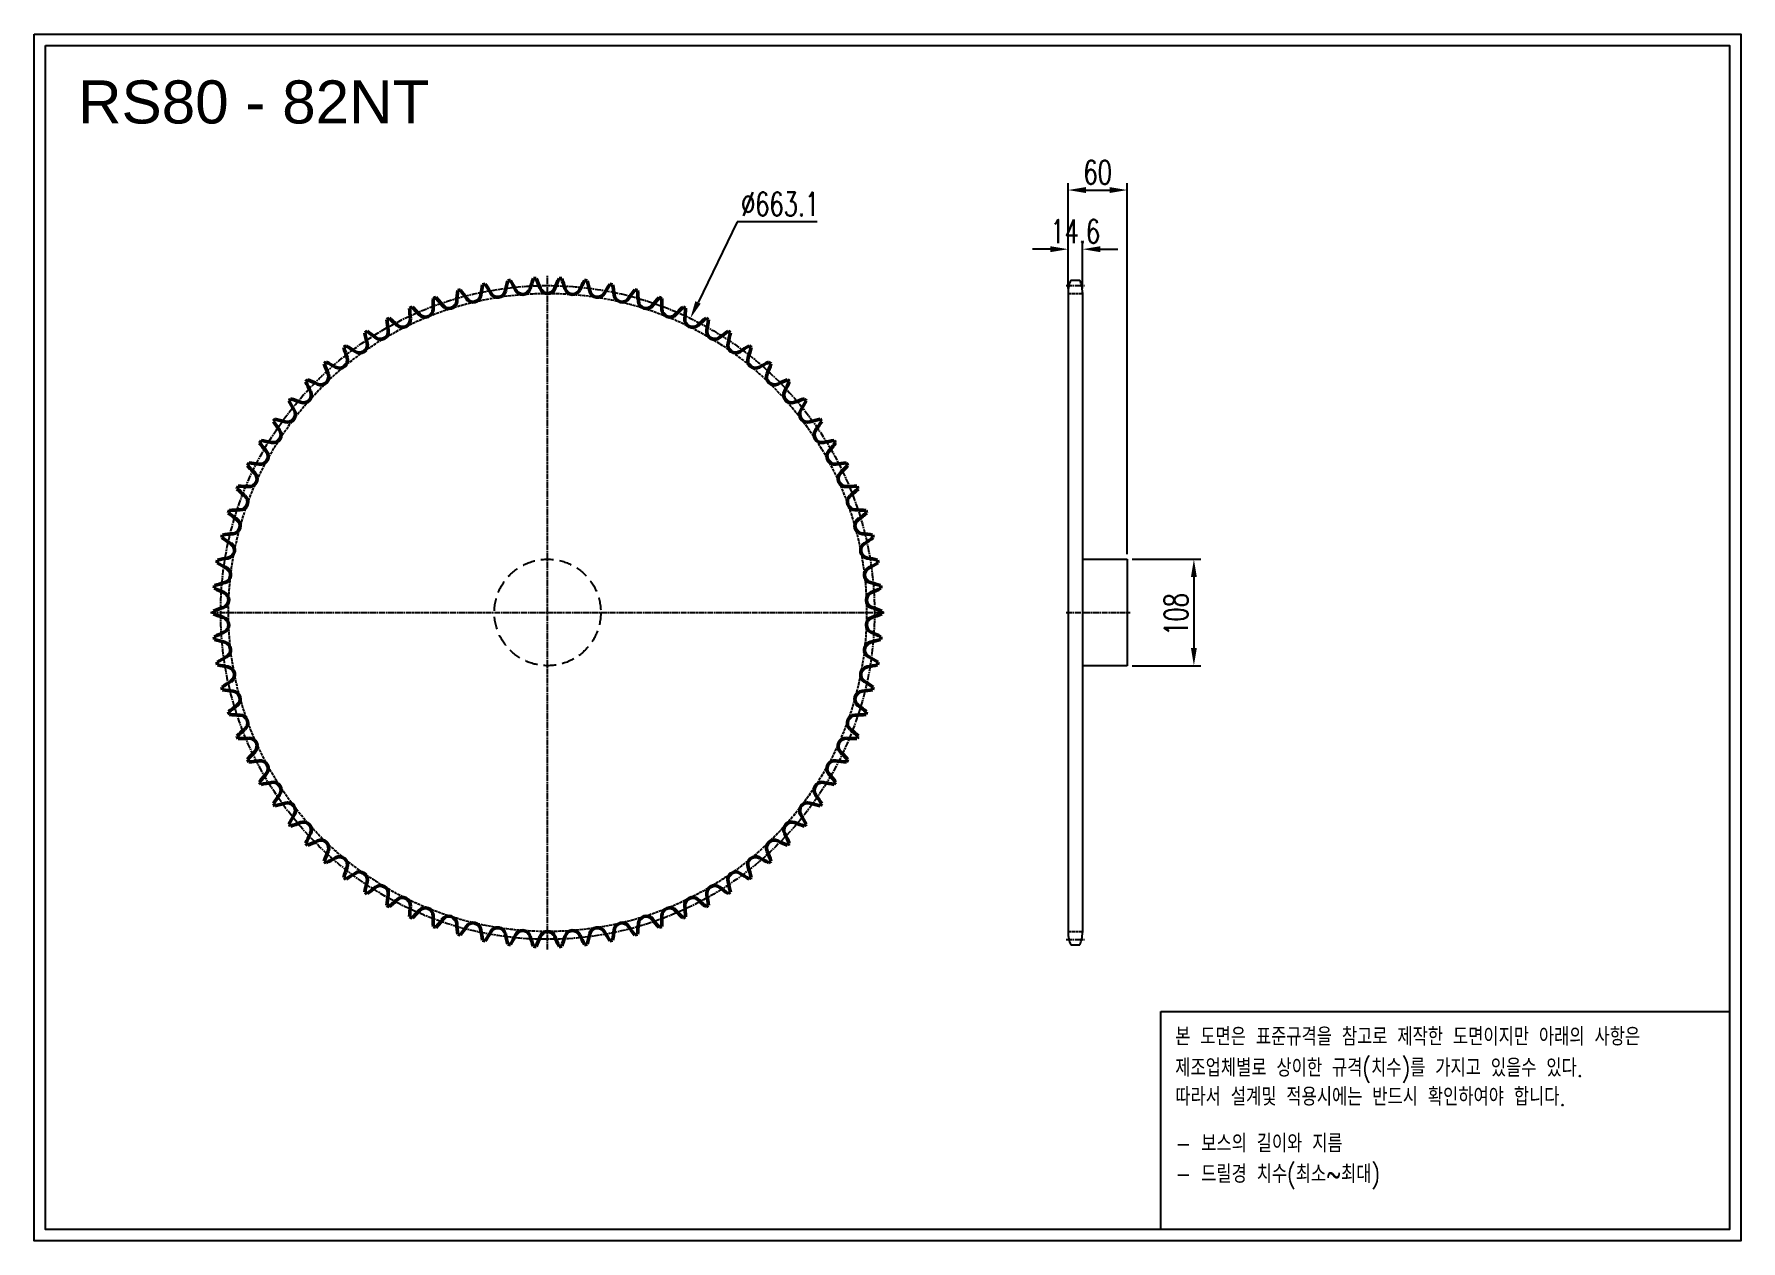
# Model space of a CAD drawing. Header units: millimetres. Extents: x -64503 to -62771, y 24798 to 26022.
import ezdxf

# ---------------------------------------------------------------- set-up
doc = ezdxf.new("R2010")
doc.units = ezdxf.units.MM
for name, pattern in [('AM_ISO02W050', [7.5, 6, -1.5]), ('AM_ISO02W050x2', [3.75, 3, -0.75]), ('AM_ISO08W050', [18, 12, -1.5, 3, -1.5]), ('AM_ISO08W050x2', [9, 6, -0.75, 1.5, -0.75]), ('HIDDEN', [9.525, 6.35, -3.175])]:
    doc.linetypes.add(name, pattern=pattern)
for name, color, linetype, lineweight in [('AM_0N', 7, 'Continuous', 50), ('AM_3N', 6, 'AM_ISO02W050', 25), ('AM_7', 4, 'AM_ISO08W050', 25), ('AM_7N', 4, 'AM_ISO08W050', 25)]:
    doc.layers.add(name, color=color, linetype=linetype, lineweight=lineweight)
doc.layers.add('HL', color=2, linetype='HIDDEN')
doc.layers.add('S-DIM', color=7, linetype='Continuous')
doc.styles.add('HAN', font='ROMANS.shx', dxfattribs={"width": 0.7, "bigfont": 'whgtxt.shx'})
doc.styles.add('HSG', font='SIMPLEX.shx', dxfattribs={"width": 0.7, "bigfont": 'HSG.shx'})
doc.styles.get("Standard").update_dxf_attribs({"font": 'arial.ttf'})
doc.dimstyles.new('APP36', dxfattribs={"dimscale": 10, "dimtxt": 2.4, "dimasz": 1.8, "dimexe": 0.7, "dimexo": 0.5, "dimgap": 0.6, "dimtad": 1, "dimtoh": 1, "dimdec": 1, "dimrnd": 0.01, "dimzin": 9, "dimdsep": 46, "dimtxsty": 'HSG', "dimcen": 0, "dimclrd": 1, "dimclre": 1, "dimclrt": 256, "dimazin": 2, "dimtp": 1, "dimtm": 1, "dimtfac": 0.5, "dimtdec": 1, "dimtofl": 0, "dimtmove": 0, "dimatfit": 3, "dimfxl": 0, "dimtvp": 1, "dimtolj": 2, "dimlwd": -1, "dimlwe": -1, "dimarcsym": 0})

# ---------------------------------------------------------------- blocks, each defined once
blk = doc.blocks.new('*D1')
at = {"layer": 'Defpoints', "color": 0, "transparency": 16777216}
for p in [(-63393.8, 25489.4), (-63393.8, 25381.4), (-63326.2, 25381.4)]:
    blk.add_point(p, dxfattribs=at)
at = {"layer": 'S-DIM', "color": 1, "transparency": 16777216}
for p, q in [((-63388.8, 25489.4), (-63319.2, 25489.4)), ((-63326.2, 25471.4), (-63326.2, 25399.4)), ((-63388.8, 25381.4), (-63319.2, 25381.4))]:
    blk.add_line(p, q, dxfattribs=at)
for points in [[(-63329.2, 25471.4), (-63323.2, 25471.4), (-63326.2, 25489.4)], [(-63329.2, 25399.4), (-63323.2, 25399.4), (-63326.2, 25381.4)]]:
    blk.add_solid(points, dxfattribs=at)
at = {"layer": 'S-DIM', "transparency": 16777216, "insert": (-63344.2, 25433.4), "char_height": 24, "attachment_point": 5, "rotation": 90, "style": 'HSG'}
blk.add_mtext('\\A2;108', dxfattribs=at)
blk = doc.blocks.new('*D2')
at = {"layer": 'Defpoints', "color": 0, "transparency": 16777216}
for p in [(-63439.2, 25803.9), (-63453.8, 25759), (-63439.2, 25759)]:
    blk.add_point(p, dxfattribs=at)
at = {"layer": 'S-DIM', "color": 1, "transparency": 16777216}
for p, q in [((-63471.8, 25803.9), (-63489.8, 25803.9)), ((-63453.8, 25764), (-63453.8, 25810.9)), ((-63439.2, 25764), (-63439.2, 25810.9)), ((-63421.2, 25803.9), (-63403.2, 25803.9))]:
    blk.add_line(p, q, dxfattribs=at)
for points in [[(-63471.8, 25806.9), (-63471.8, 25800.9), (-63453.8, 25803.9)], [(-63421.2, 25806.9), (-63421.2, 25800.9), (-63439.2, 25803.9)]]:
    blk.add_solid(points, dxfattribs=at)
at = {"layer": 'S-DIM', "transparency": 16777216, "insert": (-63446.5, 25821.9), "char_height": 24, "attachment_point": 5, "style": 'HSG'}
blk.add_mtext('\\A2;14.6', dxfattribs=at)
blk = doc.blocks.new('*D3')
at = {"layer": 'Defpoints', "color": 0, "transparency": 16777216}
for p in [(-63393.8, 25863.9), (-63453.8, 25759), (-63393.8, 25489.4)]:
    blk.add_point(p, dxfattribs=at)
at = {"layer": 'S-DIM', "color": 1, "transparency": 16777216}
for p, q in [((-63453.8, 25764), (-63453.8, 25870.9)), ((-63393.8, 25494.4), (-63393.8, 25870.9)), ((-63435.8, 25863.9), (-63411.8, 25863.9))]:
    blk.add_line(p, q, dxfattribs=at)
for points in [[(-63435.8, 25866.9), (-63435.8, 25860.9), (-63453.8, 25863.9)], [(-63411.8, 25866.9), (-63411.8, 25860.9), (-63393.8, 25863.9)]]:
    blk.add_solid(points, dxfattribs=at)
at = {"layer": 'S-DIM', "transparency": 16777216, "insert": (-63423.8, 25881.9), "char_height": 24, "attachment_point": 5, "style": 'HSG'}
blk.add_mtext('\\A2;60', dxfattribs=at)
blk = doc.blocks.new('*D4')
at = {"layer": 'Defpoints', "color": 0, "transparency": 16777216}
for p in [(-63837, 25733.7), (-64126.6, 25137.1)]:
    blk.add_point(p, dxfattribs=at)
at = {"layer": 'S-DIM', "color": 1, "transparency": 16777216}
for p, q in [((-63789.5, 25831.6), (-63829.2, 25749.9)), ((-63708.3, 25831.6), (-63789.5, 25831.6))]:
    blk.add_line(p, q, dxfattribs=at)
blk.add_solid([(-63831.9, 25751.2), (-63826.5, 25748.6), (-63837, 25733.7)], dxfattribs=at)
at = {"layer": 'S-DIM', "transparency": 16777216, "insert": (-63745.9, 25849.6), "char_height": 24, "attachment_point": 5, "style": 'HSG'}
blk.add_mtext('\\A2;∅663.1', dxfattribs=at)
blk = doc.blocks.new('notice1')
at = {"color": 4}
blk.add_lwpolyline([(-22142.12, 1735.9), (-22053.8, 1735.9), (-22053.8, 1702.07), (-22142.12, 1702.07)], close=True, dxfattribs=at)
at = {"color": 4, "style": 'HAN', "width": 0.8}
for s, p in [('본 도면은 표준규격을 참고로 제작한 도면이지만 아래의 사항은', (-22139.9, 1730.62)), ('제조업체별로 상이한 규격(치수)를 가지고 있을수 있다.', (-22139.9, 1725.78)), ('따라서 설계및 적용시에는 반드시 확인하여야 합니다.', (-22139.9, 1721.28)), ('- 보스의 길이와 지름', (-22139.9, 1714.03)), ('- 드릴경 치수(최소~최대)', (-22139.9, 1709.27))]:
    blk.add_text(s, height=2.7949, dxfattribs=at).set_placement(p)

msp = doc.modelspace()

# ---------------------------------------------------------------- linework, layer by layer
for p, q in [((-63451, 25772.6), (-63442, 25772.6)), ((-63453.8, 25759.9), (-63453.8, 25110.86)), ((-63439.2, 25759.9), (-63439.2, 25110.86)), ((-63439.2, 25489.42), (-63393.8, 25489.42)), ((-63393.8, 25489.42), (-63393.8, 25381.42)), ((-63393.8, 25381.42), (-63439.2, 25381.42)), ((-63451, 25098.16), (-63442, 25098.16))]:
    msp.add_line(p, q)
for points in [[(-64502.59, 26022.06), (-62771.39, 26022.06), (-62771.39, 24797.98), (-64502.59, 24797.98)], [(-64490.93, 26010.4), (-62783.05, 26010.4), (-62783.05, 24809.64), (-64490.93, 24809.64)]]:
    msp.add_lwpolyline(points, close=True)
for centre, start, end in [((-63423.6, 25759.9), 155.13196, 180), ((-63469.4, 25759.9), 0, 24.86804), ((-63423.6, 25110.86), 180, 204.86804), ((-63469.4, 25110.86), 335.13196, 0)]:
    msp.add_arc(centre, 30.2, start, end)
at = {"layer": 'AM_0N'}
for centre, radius, start, end in [((-63913.99, 25742.85), 160.07, 173.17161, 177.0122), ((-63981.79, 25435.42), 338.95, 105.13353, 105.59818), ((-64197.17, 25665.03), 160.07, 33.71951, 37.5601), ((-63890.66, 25736.76), 160.07, 168.78137, 172.62195), ((-63981.79, 25435.42), 338.95, 100.74329, 101.20793), ((-64178.96, 25680.85), 160.07, 29.32927, 33.16985), ((-64032.41, 25763.18), 8.02, 209.32927, 348.23171), ((-63867.86, 25728.9), 160.07, 164.39112, 168.23171), ((-63981.79, 25435.42), 338.95, 96.35304, 96.81769), ((-64159.59, 25695.22), 160.07, 24.93902, 28.77961), ((-64007.18, 25766.09), 8.02, 204.93902, 343.84146), ((-63845.73, 25719.32), 160.07, 160.00088, 163.84146), ((-63981.79, 25435.42), 338.95, 91.9628, 92.42744), ((-64139.18, 25708.07), 160.07, 20.54878, 24.38937), ((-63981.79, 25767.07), 8.02, 200.54878, 339.45122), ((-63824.39, 25708.07), 160.07, 155.61063, 159.45122), ((-63981.79, 25435.42), 338.95, 87.57256, 88.0372), ((-64117.85, 25719.32), 160.07, 16.15854, 19.99912), ((-63956.4, 25766.09), 8.02, 196.15854, 335.06098), ((-63803.98, 25695.22), 160.07, 151.22039, 155.06098), ((-63981.79, 25435.42), 338.95, 83.18231, 83.64696), ((-64095.72, 25728.9), 160.07, 11.76829, 15.60888), ((-63931.16, 25763.18), 8.02, 191.76829, 330.67073), ((-63784.62, 25680.85), 160.07, 146.83015, 150.67073), ((-63981.79, 25435.42), 338.95, 78.79207, 79.25671), ((-64072.92, 25736.76), 160.07, 7.37805, 11.21863), ((-63766.41, 25665.03), 160.07, 142.4399, 146.28049), ((-63981.79, 25435.42), 338.95, 74.40182, 74.86647), ((-64049.58, 25742.85), 160.07, 2.9878, 6.82839), ((-63981.79, 25435.42), 338.95, 113.91402, 114.37866), ((-63961.72, 25749.6), 160.07, 181.9521, 185.79268), ((-64229.69, 25629.46), 160.07, 42.5, 46.34059), ((-64105.76, 25743.02), 8.02, 222.5, 1.40244), ((-63937.73, 25747.14), 160.07, 177.56185, 181.40244), ((-63981.79, 25435.42), 338.95, 109.52377, 109.98842), ((-64214.11, 25647.87), 160.07, 38.10976, 41.95034), ((-64081.85, 25751.61), 8.02, 218.10976, 357.0122), ((-64057.36, 25758.34), 8.02, 213.71951, 352.62195), ((-63906.22, 25758.34), 8.02, 187.37805, 326.28049), ((-63881.72, 25751.61), 8.02, 182.9878, 321.89024), ((-63749.47, 25647.87), 160.07, 138.04966, 141.89024), ((-63981.79, 25435.42), 338.95, 70.01158, 70.47623), ((-64025.85, 25747.14), 160.07, 358.59756, 2.43815), ((-63857.81, 25743.02), 8.02, 178.59756, 317.5), ((-63733.88, 25629.46), 160.07, 133.65941, 137.5), ((-63981.79, 25435.42), 338.95, 65.62134, 66.08598), ((-64001.86, 25749.6), 160.07, 354.20732, 358.0479), ((-63981.79, 25435.42), 338.95, 118.30426, 118.76891), ((-63985.83, 25750.21), 160.07, 186.34234, 190.18293), ((-64243.82, 25609.92), 160.07, 46.89024, 50.73083), ((-64128.95, 25732.63), 8.02, 226.89024, 5.79268), ((-63834.63, 25732.63), 8.02, 174.20732, 313.10976), ((-63719.76, 25609.92), 160.07, 129.26917, 133.10976), ((-63981.79, 25435.42), 338.95, 61.23109, 61.69574), ((-63977.75, 25750.21), 160.07, 349.81707, 353.65766), ((-64172.59, 25706.68), 8.02, 235.67073, 14.57317), ((-63981.79, 25435.42), 338.95, 122.69451, 123.15915), ((-64009.91, 25748.98), 160.07, 190.73259, 194.57317), ((-64256.41, 25589.35), 160.07, 51.28049, 55.12107), ((-64151.27, 25720.49), 8.02, 231.28049, 10.18293), ((-63812.31, 25720.49), 8.02, 169.81707, 308.71951), ((-63707.17, 25589.35), 160.07, 124.87893, 128.71951), ((-63790.99, 25706.68), 8.02, 165.42683, 304.32927), ((-63953.67, 25748.98), 160.07, 345.42683, 349.26741), ((-63981.79, 25435.42), 338.95, 56.84085, 57.30549), ((-64192.8, 25691.28), 8.02, 240.06098, 18.96341), ((-63981.79, 25435.42), 338.95, 127.08475, 127.5494), ((-64033.83, 25745.91), 160.07, 195.12283, 198.96341), ((-64267.39, 25567.87), 160.07, 55.67073, 59.51132), ((-63696.19, 25567.87), 160.07, 120.48868, 124.32927), ((-63770.78, 25691.28), 8.02, 161.03659, 299.93902), ((-63929.75, 25745.91), 160.07, 341.03659, 344.87717), ((-63981.79, 25435.42), 338.95, 52.4506, 52.91525), ((-64211.76, 25674.38), 8.02, 244.45122, 23.35366), ((-63981.79, 25435.42), 338.95, 131.47499, 131.93964), ((-64057.45, 25741.01), 160.07, 199.51307, 203.35366), ((-64276.69, 25545.62), 160.07, 60.06098, 63.90156), ((-63686.89, 25545.62), 160.07, 116.09844, 119.93902), ((-63751.81, 25674.38), 8.02, 156.64634, 295.54878), ((-63906.13, 25741.01), 160.07, 336.64634, 340.48693), ((-63981.79, 25435.42), 338.95, 48.06036, 48.52501), ((-64229.38, 25656.07), 8.02, 248.84146, 27.7439), ((-63981.79, 25435.42), 338.95, 135.86524, 136.32988), ((-64080.62, 25734.32), 160.07, 203.90332, 207.7439), ((-64284.26, 25522.73), 160.07, 64.45122, 68.2918), ((-63679.32, 25522.73), 160.07, 111.7082, 115.54878), ((-63734.2, 25656.07), 8.02, 152.2561, 291.15854), ((-63882.96, 25734.32), 160.07, 332.2561, 336.09668), ((-63981.79, 25435.42), 338.95, 43.67012, 44.13476), ((-64245.55, 25636.47), 8.02, 253.23171, 32.13415), ((-63981.79, 25435.42), 338.95, 140.25548, 140.72013), ((-64103.21, 25725.88), 160.07, 208.29356, 212.13415), ((-64290.05, 25499.32), 160.07, 68.84146, 72.68205), ((-63673.52, 25499.32), 160.07, 107.31795, 111.15854), ((-63718.03, 25636.47), 8.02, 147.86585, 286.76829), ((-63860.37, 25725.88), 160.07, 327.86585, 331.70644), ((-63981.79, 25435.42), 338.95, 39.27987, 39.74452), ((-63981.79, 25435.42), 338.95, 144.64573, 145.11037), ((-64125.09, 25715.73), 160.07, 212.68381, 216.52439), ((-64294.04, 25475.53), 160.07, 73.23171, 77.07229), ((-63669.54, 25475.53), 160.07, 102.92771, 106.76829), ((-63838.49, 25715.73), 160.07, 323.47561, 327.31619), ((-63981.79, 25435.42), 338.95, 34.88963, 35.35427), ((-63981.79, 25435.42), 338.95, 149.03597, 149.50062), ((-64146.12, 25703.94), 160.07, 217.07405, 220.91463), ((-64296.19, 25451.51), 160.07, 77.62195, 81.46254), ((-64260.16, 25615.69), 8.02, 257.62195, 36.52439), ((-63703.41, 25615.69), 8.02, 143.47561, 282.37805), ((-63667.38, 25451.51), 160.07, 98.53746, 102.37805), ((-63817.45, 25703.94), 160.07, 319.08537, 322.92595), ((-63981.79, 25435.42), 338.95, 30.49938, 30.96403), ((-64273.15, 25593.85), 8.02, 262.0122, 40.91463), ((-63690.43, 25593.85), 8.02, 139.08537, 277.9878), ((-63981.79, 25435.42), 338.95, 153.42621, 153.89086), ((-64166.2, 25690.57), 160.07, 221.46429, 225.30488), ((-64296.5, 25427.4), 160.07, 82.0122, 85.85278), ((-64284.42, 25571.09), 8.02, 266.40244, 45.30488), ((-63667.07, 25427.4), 160.07, 94.14722, 97.9878), ((-63679.16, 25571.09), 8.02, 134.69512, 273.59756), ((-63797.38, 25690.57), 160.07, 314.69512, 318.53571), ((-63981.79, 25435.42), 338.95, 26.10914, 26.57379), ((-63981.79, 25435.42), 338.95, 157.81646, 158.2811), ((-64185.19, 25675.71), 160.07, 225.85454, 229.69512), ((-64294.97, 25403.33), 160.07, 86.40244, 90.24302), ((-64293.92, 25547.52), 8.02, 270.79268, 49.69512), ((-63668.61, 25403.33), 160.07, 89.75698, 93.59756), ((-63669.66, 25547.52), 8.02, 130.30488, 269.20732), ((-63778.39, 25675.71), 160.07, 310.30488, 314.14546), ((-63981.79, 25435.42), 338.95, 21.7189, 22.18354), ((-63981.79, 25435.42), 338.95, 162.2067, 162.67135), ((-64202.98, 25659.43), 160.07, 230.24478, 234.08537), ((-64291.59, 25379.45), 160.07, 90.79268, 94.63327), ((-63671.99, 25379.45), 160.07, 85.36673, 89.20732), ((-63760.59, 25659.43), 160.07, 305.91463, 309.75522), ((-63981.79, 25435.42), 338.95, 17.32865, 17.7933), ((-64301.58, 25523.3), 8.02, 275.18293, 54.08537), ((-63662, 25523.3), 8.02, 125.91463, 264.81707), ((-63981.79, 25435.42), 338.95, 166.59695, 167.06159), ((-64219.48, 25641.85), 160.07, 234.63502, 238.47561), ((-64286.4, 25355.9), 160.07, 95.18293, 99.02351), ((-64307.37, 25498.56), 8.02, 279.57317, 58.47561), ((-63656.21, 25498.56), 8.02, 121.52439, 260.42683), ((-63677.18, 25355.9), 160.07, 80.97649, 84.81707), ((-63744.09, 25641.85), 160.07, 301.52439, 305.36498), ((-63981.79, 25435.42), 338.95, 12.93841, 13.40305), ((-63981.79, 25435.42), 338.95, 170.98719, 171.45183), ((-64234.59, 25623.04), 160.07, 239.02527, 242.86585), ((-64279.42, 25332.81), 160.07, 99.57317, 103.41376), ((-63684.16, 25332.81), 160.07, 76.58624, 80.42683), ((-63728.99, 25623.04), 160.07, 297.13415, 300.97473), ((-63981.79, 25435.42), 338.95, 8.54817, 9.01281), ((-64311.25, 25473.45), 8.02, 283.96341, 62.86585), ((-63652.33, 25473.45), 8.02, 117.13415, 256.03659), ((-63981.79, 25435.42), 338.95, 175.37743, 175.84208), ((-64248.21, 25603.14), 160.07, 243.41551, 247.2561), ((-64270.69, 25310.33), 160.07, 103.96341, 107.804), ((-64313.19, 25448.12), 8.02, 288.35366, 67.2561), ((-63650.38, 25448.12), 8.02, 112.7439, 251.64634), ((-63692.89, 25310.33), 160.07, 72.196, 76.03659), ((-63715.37, 25603.14), 160.07, 292.7439, 296.58449), ((-63981.79, 25435.42), 338.95, 4.15792, 4.62257), ((-64260.27, 25288.58), 160.07, 108.35366, 112.19424), ((-63981.79, 25435.42), 338.95, 179.76768, 180.23232), ((-64260.27, 25582.26), 160.07, 247.80576, 251.64634), ((-63703.31, 25288.58), 160.07, 67.80576, 71.64634), ((-63703.31, 25582.26), 160.07, 288.35366, 292.19424), ((-63981.79, 25435.42), 338.95, 359.76768, 0.23232), ((-64248.21, 25267.7), 160.07, 112.7439, 116.58449), ((-64313.19, 25422.72), 8.02, 292.7439, 71.64634), ((-63650.38, 25422.72), 8.02, 108.35366, 247.2561), ((-63715.37, 25267.7), 160.07, 63.41551, 67.2561), ((-63981.79, 25435.42), 338.95, 184.15792, 184.62257), ((-64270.69, 25560.51), 160.07, 252.196, 256.03659), ((-64311.25, 25397.39), 8.02, 297.13415, 76.03659), ((-63652.33, 25397.39), 8.02, 103.96341, 242.86585), ((-63692.89, 25560.51), 160.07, 283.96341, 287.804), ((-63981.79, 25435.42), 338.95, 355.37743, 355.84208), ((-64234.59, 25247.8), 160.07, 117.13415, 120.97473), ((-63981.79, 25435.42), 338.95, 188.54817, 189.01281), ((-64279.42, 25538.03), 160.07, 256.58624, 260.42683), ((-64307.37, 25372.28), 8.02, 301.52439, 80.42683), ((-63656.21, 25372.28), 8.02, 99.57317, 238.47561), ((-63684.16, 25538.03), 160.07, 279.57317, 283.41376), ((-63728.99, 25247.8), 160.07, 59.02527, 62.86585), ((-63981.79, 25435.42), 338.95, 350.98719, 351.45183), ((-64219.48, 25228.99), 160.07, 121.52439, 125.36498), ((-63744.09, 25228.99), 160.07, 54.63502, 58.47561), ((-63981.79, 25435.42), 338.95, 192.93841, 193.40305), ((-64286.4, 25514.94), 160.07, 260.97649, 264.81707), ((-64301.58, 25347.54), 8.02, 305.91463, 84.81707), ((-63662, 25347.54), 8.02, 95.18293, 234.08537), ((-63677.18, 25514.94), 160.07, 275.18293, 279.02351), ((-63981.79, 25435.42), 338.95, 346.59695, 347.06159), ((-64202.98, 25211.4), 160.07, 125.91463, 129.75522), ((-63981.79, 25435.42), 338.95, 197.32865, 197.7933), ((-64291.59, 25491.39), 160.07, 265.36673, 269.20732), ((-64293.92, 25323.32), 8.02, 310.30488, 89.20732), ((-63669.66, 25323.32), 8.02, 90.79268, 229.69512), ((-63671.99, 25491.39), 160.07, 270.79268, 274.63327), ((-63760.59, 25211.4), 160.07, 50.24478, 54.08537), ((-63981.79, 25435.42), 338.95, 342.2067, 342.67135), ((-64185.19, 25195.13), 160.07, 130.30488, 134.14546), ((-63778.39, 25195.13), 160.07, 45.85454, 49.69512), ((-63981.79, 25435.42), 338.95, 201.7189, 202.18354), ((-64294.97, 25467.51), 160.07, 269.75698, 273.59756), ((-64166.2, 25180.26), 160.07, 134.69512, 138.53571), ((-64284.42, 25299.75), 8.02, 314.69512, 93.59756), ((-63679.16, 25299.75), 8.02, 86.40244, 225.30488), ((-63797.38, 25180.26), 160.07, 41.46429, 45.30488), ((-63668.61, 25467.51), 160.07, 266.40244, 270.24302), ((-63981.79, 25435.42), 338.95, 337.81646, 338.2811), ((-63981.79, 25435.42), 338.95, 206.10914, 206.57379), ((-64296.5, 25443.44), 160.07, 274.14722, 277.9878), ((-64273.15, 25276.98), 8.02, 319.08537, 97.9878), ((-63690.43, 25276.98), 8.02, 82.0122, 220.91463), ((-63667.07, 25443.44), 160.07, 262.0122, 265.85278), ((-63981.79, 25435.42), 338.95, 333.42621, 333.89086), ((-64146.12, 25166.9), 160.07, 139.08537, 142.92595), ((-63981.79, 25435.42), 338.95, 210.49938, 210.96403), ((-64296.19, 25419.33), 160.07, 278.53746, 282.37805), ((-64260.16, 25255.15), 8.02, 323.47561, 102.37805), ((-63703.41, 25255.15), 8.02, 77.62195, 216.52439), ((-63667.38, 25419.33), 160.07, 257.62195, 261.46254), ((-63817.45, 25166.9), 160.07, 37.07405, 40.91463), ((-63981.79, 25435.42), 338.95, 329.03597, 329.50062), ((-64125.09, 25155.11), 160.07, 143.47561, 147.31619), ((-63981.79, 25435.42), 338.95, 214.88963, 215.35427), ((-64294.04, 25395.31), 160.07, 282.92771, 286.76829), ((-64245.55, 25234.37), 8.02, 327.86585, 106.76829), ((-63718.03, 25234.37), 8.02, 73.23171, 212.13415), ((-63669.54, 25395.31), 160.07, 253.23171, 257.07229), ((-63838.49, 25155.11), 160.07, 32.68381, 36.52439), ((-63981.79, 25435.42), 338.95, 324.64573, 325.11037), ((-64103.21, 25144.96), 160.07, 147.86585, 151.70644), ((-63860.37, 25144.96), 160.07, 28.29356, 32.13415), ((-63981.79, 25435.42), 338.95, 219.27987, 219.74452), ((-64290.05, 25371.52), 160.07, 287.31795, 291.15854), ((-64229.38, 25214.77), 8.02, 332.2561, 111.15854), ((-64080.62, 25136.52), 160.07, 152.2561, 156.09668), ((-63734.2, 25214.77), 8.02, 68.84146, 207.7439), ((-63882.96, 25136.52), 160.07, 23.90332, 27.7439), ((-63673.52, 25371.52), 160.07, 248.84146, 252.68205), ((-63981.79, 25435.42), 338.95, 320.25548, 320.72013), ((-63981.79, 25435.42), 338.95, 223.67012, 224.13476), ((-64284.26, 25348.11), 160.07, 291.7082, 295.54878), ((-64211.76, 25196.46), 8.02, 336.64634, 115.54878), ((-64057.45, 25129.83), 160.07, 156.64634, 160.48693), ((-63751.81, 25196.46), 8.02, 64.45122, 203.35366), ((-63906.13, 25129.83), 160.07, 19.51307, 23.35366), ((-63679.32, 25348.11), 160.07, 244.45122, 248.2918), ((-63981.79, 25435.42), 338.95, 315.86524, 316.32988), ((-63981.79, 25435.42), 338.95, 228.06036, 228.52501), ((-64276.69, 25325.22), 160.07, 296.09844, 299.93902), ((-64192.8, 25179.56), 8.02, 341.03659, 119.93902), ((-64033.83, 25124.93), 160.07, 161.03659, 164.87717), ((-64172.59, 25164.15), 8.02, 345.42683, 124.32927), ((-63790.99, 25164.15), 8.02, 55.67073, 194.57317), ((-63770.78, 25179.56), 8.02, 60.06098, 198.96341), ((-63929.75, 25124.93), 160.07, 15.12283, 18.96341), ((-63686.89, 25325.22), 160.07, 240.06098, 243.90156), ((-63981.79, 25435.42), 338.95, 311.47499, 311.93964), ((-63981.79, 25435.42), 338.95, 232.4506, 232.91525), ((-64267.39, 25302.96), 160.07, 300.48868, 304.32927), ((-64009.91, 25121.86), 160.07, 165.42683, 169.26741), ((-64256.41, 25281.49), 160.07, 304.87893, 308.71951), ((-64151.27, 25150.34), 8.02, 349.81707, 128.71951), ((-63812.31, 25150.34), 8.02, 51.28049, 190.18293), ((-63707.17, 25281.49), 160.07, 231.28049, 235.12107), ((-63953.67, 25121.86), 160.07, 10.73259, 14.57317), ((-63696.19, 25302.96), 160.07, 235.67073, 239.51132), ((-63981.79, 25435.42), 338.95, 307.08475, 307.5494), ((-63981.79, 25435.42), 338.95, 236.84085, 237.30549), ((-63985.83, 25120.63), 160.07, 169.81707, 173.65766), ((-63981.79, 25435.42), 338.95, 241.23109, 241.69574), ((-64243.82, 25260.92), 160.07, 309.26917, 313.10976), ((-64128.95, 25138.21), 8.02, 354.20732, 133.10976), ((-63961.72, 25121.24), 160.07, 174.20732, 178.0479), ((-63834.63, 25138.21), 8.02, 46.89024, 185.79268), ((-64001.86, 25121.24), 160.07, 1.9521, 5.79268), ((-63719.76, 25260.92), 160.07, 226.89024, 230.73083), ((-63981.79, 25435.42), 338.95, 298.30426, 298.76891), ((-63977.75, 25120.63), 160.07, 6.34234, 10.18293), ((-63981.79, 25435.42), 338.95, 302.69451, 303.15915), ((-63981.79, 25435.42), 338.95, 245.62134, 246.08598), ((-64229.69, 25241.37), 160.07, 313.65941, 317.5), ((-64105.76, 25127.81), 8.02, 358.59756, 137.5), ((-63937.73, 25123.7), 160.07, 178.59756, 182.43815), ((-64214.11, 25222.97), 160.07, 318.04966, 321.89024), ((-64081.85, 25119.23), 8.02, 2.9878, 141.89024), ((-64057.36, 25112.5), 8.02, 7.37805, 146.28049), ((-63906.22, 25112.5), 8.02, 33.71951, 172.62195), ((-63881.72, 25119.23), 8.02, 38.10976, 177.0122), ((-63749.47, 25222.97), 160.07, 218.10976, 221.95034), ((-64025.85, 25123.7), 160.07, 357.56185, 1.40244), ((-63857.81, 25127.81), 8.02, 42.5, 181.40244), ((-63733.88, 25241.37), 160.07, 222.5, 226.34059), ((-63981.79, 25435.42), 338.95, 293.91402, 294.37866), ((-63981.79, 25435.42), 338.95, 250.01158, 250.47623), ((-63913.99, 25127.99), 160.07, 182.9878, 186.82839), ((-63981.79, 25435.42), 338.95, 254.40182, 254.86647), ((-64197.17, 25205.81), 160.07, 322.4399, 326.28049), ((-63890.66, 25134.08), 160.07, 187.37805, 191.21863), ((-63981.79, 25435.42), 338.95, 258.79207, 259.25671), ((-64178.96, 25189.99), 160.07, 326.83015, 330.67073), ((-64032.41, 25107.66), 8.02, 11.76829, 150.67073), ((-63867.86, 25141.94), 160.07, 191.76829, 195.60888), ((-64159.59, 25175.62), 160.07, 331.22039, 335.06098), ((-64007.18, 25104.74), 8.02, 16.15854, 155.06098), ((-63845.73, 25151.52), 160.07, 196.15854, 199.99912), ((-64139.18, 25162.77), 160.07, 335.61063, 339.45122), ((-63981.79, 25103.77), 8.02, 20.54878, 159.45122), ((-63824.39, 25162.77), 160.07, 200.54878, 204.38937), ((-64117.85, 25151.52), 160.07, 340.00088, 343.84146), ((-63956.4, 25104.74), 8.02, 24.93902, 163.84146), ((-63803.98, 25175.62), 160.07, 204.93902, 208.77961), ((-64095.72, 25141.94), 160.07, 344.39112, 348.23171), ((-63931.16, 25107.66), 8.02, 29.32927, 168.23171), ((-63784.62, 25189.99), 160.07, 209.32927, 213.16985), ((-63981.79, 25435.42), 338.95, 280.74329, 281.20793), ((-64072.92, 25134.08), 160.07, 348.78137, 352.62195), ((-63766.41, 25205.81), 160.07, 213.71951, 217.5601), ((-63981.79, 25435.42), 338.95, 285.13353, 285.59818), ((-64049.58, 25127.99), 160.07, 353.17161, 357.0122), ((-63981.79, 25435.42), 338.95, 289.52377, 289.98842), ((-63981.79, 25435.42), 338.95, 263.18231, 263.64696), ((-63981.79, 25435.42), 338.95, 267.57256, 268.0372), ((-63981.79, 25435.42), 338.95, 271.9628, 272.42744), ((-63981.79, 25435.42), 338.95, 276.35304, 276.81769)]:
    msp.add_arc(centre, radius, start, end, dxfattribs=at)
at = {"layer": 'AM_3N', "linetype": 'AM_ISO02W050x2'}
for p, q in [((-63453.8, 25759.05), (-63439.2, 25759.05)), ((-63453.8, 25111.71), (-63439.2, 25111.71))]:
    msp.add_line(p, q, dxfattribs=at)
msp.add_circle((-63981.79, 25435.42), 323.63, dxfattribs=at)
at = {"layer": 'AM_7', "linetype": 'AM_ISO08W050x2'}
for p, q in [((-63455.74, 25766.99), (-63437.26, 25766.99)), ((-63455.74, 25435.42), (-63390.99, 25435.42)), ((-63455.74, 25103.77), (-63437.26, 25103.77))]:
    msp.add_line(p, q, dxfattribs=at)
msp.add_circle((-63981.79, 25435.42), 331.57, dxfattribs=at)
at = {"layer": 'AM_7N', "linetype": 'AM_ISO08W050x2'}
for p, q in [((-63981.79, 25093.47), (-63981.79, 25777.37)), ((-64323.73, 25435.42), (-63639.84, 25435.42))]:
    msp.add_line(p, q, dxfattribs=at)
at = {"layer": 'HL', "ltscale": 2}
msp.add_circle((-63981.79, 25435.42), 54, dxfattribs=at)

# ---------------------------------------------------------------- block references
at = {"xscale": 6.527910445055999, "yscale": 6.527910445055999, "zscale": 6.527910445055999}
msp.add_blockref('notice1', (81182.16, 13698.7), dxfattribs=at)

# ---------------------------------------------------------------- texts
msp.add_text('RS80 - 82NT', height=43.7171).set_placement((-64458.01, 25931.42))

# ---------------------------------------------------------------- dimensions: what is measured, and where the dimension line sits
at = {"layer": 'S-DIM'}
dim = msp.add_linear_dim(base=(-63393.8, 25863.94), p1=(-63453.8, 25759.05), p2=(-63393.8, 25489.42), dimstyle='APP36', dxfattribs=at)
dim.commit()
dim.dimension.update_dxf_attribs({"geometry": '*D3', "text_midpoint": (-63423.8, 25881.94)})
dim = msp.add_diameter_dim_2p(p1=(-64126.56, 25137.13), p2=(-63837.02, 25733.71), dimstyle='APP36', dxfattribs=at)
dim.commit()
dim.dimension.update_dxf_attribs({"geometry": '*D4', "text_midpoint": (-63745.89, 25831.65), "dimtype": 131})
dim = msp.add_linear_dim(base=(-63439.2, 25803.94), p1=(-63453.8, 25759.05), p2=(-63439.2, 25759.05), dimstyle='APP36', dxfattribs=at)
dim.commit()
dim.dimension.update_dxf_attribs({"geometry": '*D2', "text_midpoint": (-63446.5, 25803.94), "dimtype": 128})
dim = msp.add_linear_dim(base=(-63326.22, 25381.42), p1=(-63393.8, 25489.42), p2=(-63393.8, 25381.42), angle=90, dimstyle='APP36', dxfattribs=at)
dim.commit()
dim.dimension.update_dxf_attribs({"geometry": '*D1', "text_midpoint": (-63326.22, 25433.38), "dimtype": 128})

doc.saveas('drawing.dxf')
